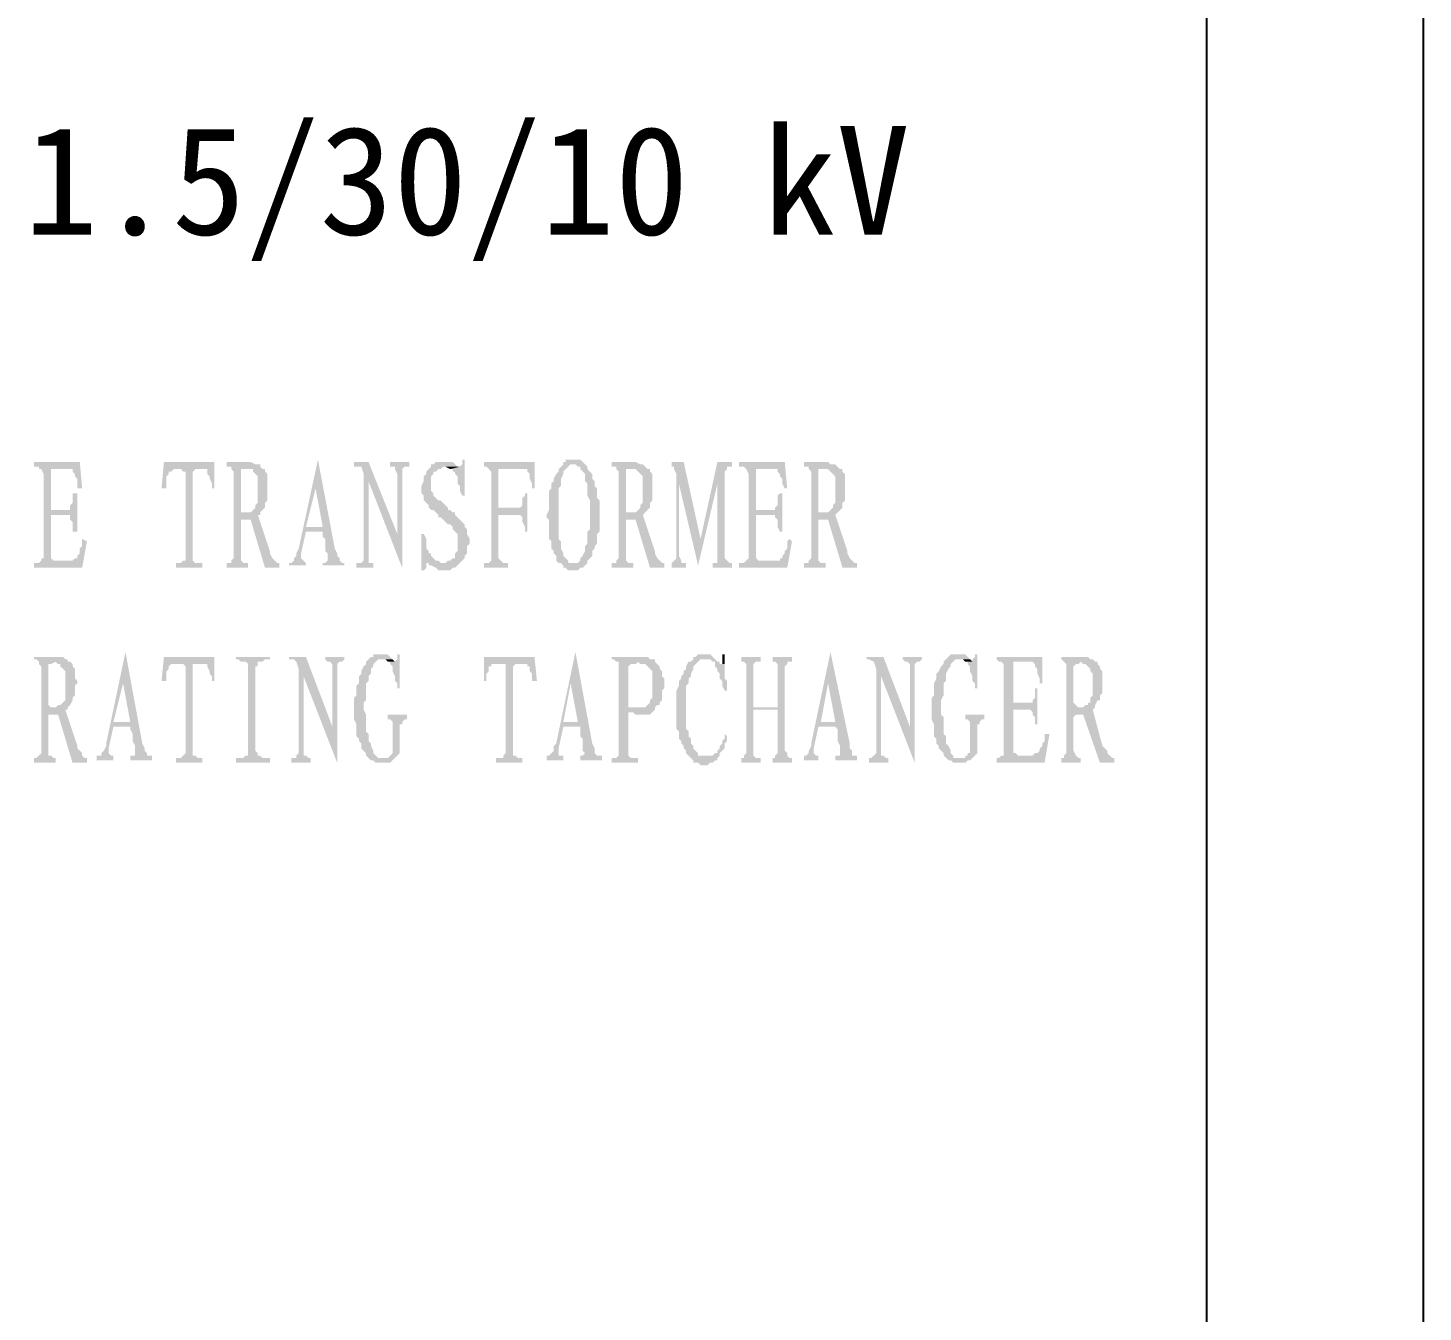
# Model space of a CAD drawing. Header units: millimetres. Extents: x 183355 to 194386, y -190559 to -183233.
# Drawn here: x 185868.95 to 185901.51, y -184453.87 to -184423.9 of the extents above; entities that cross this region are included whole.
import ezdxf

# ---------------------------------------------------------------- set-up
doc = ezdxf.new("R2010")
doc.units = ezdxf.units.MM
doc.header["$LTSCALE"] = 13
doc.layers.add('2', color=3, linetype='Continuous')
doc.layers.add('PDF_Geometry', color=7, linetype='Continuous')
doc.styles.add('PDF FangSong', font='simfang.ttf')

msp = doc.modelspace()

# ---------------------------------------------------------------- hatches: boundary and pattern name
at = {"layer": '2', "linetype": 'Continuous', "transparency": 33554559}
for points in [[(185870.157, -184434.032), (185869.089, -184434.032), (185869.089, -184434.144), (185869.146, -184434.144), (185869.202, -184434.144), (185869.202, -184434.2), (185869.932, -184434.2), (185869.988, -184434.2), (185869.988, -184434.257), (185870.044, -184434.313), (185870.044, -184434.369), (185870.1, -184434.425), (185870.1, -184434.537), (185870.1, -184434.65), (185870.213, -184434.65)], [(185873.302, -184434.032), (185872.122, -184434.032), (185872.066, -184434.65), (185872.179, -184434.65), (185872.179, -184434.537), (185872.179, -184434.425), (185872.179, -184434.369), (185872.235, -184434.313), (185872.235, -184434.257), (185872.291, -184434.257), (185872.347, -184434.2), (185872.403, -184434.2)], [(185873.302, -184434.032), (185872.403, -184434.2), (185873.077, -184434.2), (185873.133, -184434.2), (185873.133, -184434.257), (185873.133, -184434.313), (185873.19, -184434.369), (185873.19, -184434.425), (185873.246, -184434.537), (185873.246, -184434.65), (185873.302, -184434.65)], [(185874.088, -184434.032), (185873.583, -184434.032), (185873.583, -184434.144), (185873.639, -184434.144), (185873.695, -184434.144), (185873.695, -184434.2), (185873.751, -184434.257), (185873.751, -184436.279), (185873.695, -184436.335), (185873.695, -184436.391), (185873.639, -184436.391), (185873.583, -184436.391), (185873.583, -184436.503), (185874.088, -184436.503), (185874.088, -184436.391), (185874.032, -184436.391), (185873.976, -184436.391), (185873.92, -184436.335), (185873.92, -184436.279), (185873.92, -184435.436), (185873.92, -184435.38), (185873.976, -184435.38), (185874.032, -184435.38), (185874.145, -184435.38), (185874.313, -184435.268), (185874.369, -184435.268), (185874.032, -184435.211), (185873.976, -184435.211), (185873.92, -184435.211), (185873.92, -184435.155), (185873.92, -184434.257), (185873.92, -184434.2), (185873.976, -184434.2), (185874.088, -184434.2), (185874.425, -184434.2), (185874.369, -184434.144), (185874.369, -184434.088), (185874.313, -184434.088), (185874.257, -184434.088), (185874.145, -184434.032)], [(185875.717, -184433.976), (185875.268, -184436.054), (185875.212, -184436.166), (185875.212, -184436.222), (185875.155, -184436.279), (185875.155, -184436.335), (185875.099, -184436.391), (185875.043, -184436.391), (185875.043, -184436.447), (185875.436, -184436.447), (185875.436, -184436.391), (185875.38, -184436.335), (185875.324, -184436.279), (185875.324, -184436.166), (185875.436, -184435.661), (185875.829, -184435.661), (185875.436, -184435.548), (185875.661, -184434.65)], [(185875.717, -184433.976), (185875.661, -184434.65), (185875.829, -184435.548), (185875.436, -184435.548), (185875.829, -184435.661), (185875.829, -184435.773), (185875.886, -184435.829), (185875.886, -184435.885), (185875.886, -184435.998), (185875.886, -184436.054), (185875.886, -184436.11), (185875.942, -184436.166), (185875.942, -184436.222), (185875.942, -184436.279), (185875.942, -184436.335), (185875.886, -184436.391), (185875.829, -184436.391), (185875.829, -184436.447), (185876.335, -184436.447), (185876.335, -184436.391), (185876.279, -184436.391), (185876.223, -184436.335), (185876.223, -184436.279), (185876.166, -184436.222), (185876.166, -184436.166), (185876.11, -184436.054)], [(185876.897, -184434.032), (185876.56, -184434.032), (185876.56, -184434.144), (185876.616, -184434.144), (185876.672, -184434.144), (185876.728, -184434.144), (185876.784, -184434.313), (185876.897, -184434.481), (185877.683, -184436.503), (185877.571, -184435.717)], [(185877.852, -184434.032), (185877.402, -184434.032), (185877.402, -184434.144), (185877.458, -184434.144), (185877.515, -184434.144), (185877.515, -184434.2), (185877.571, -184434.313), (185877.571, -184435.717), (185877.683, -184436.503), (185877.683, -184434.257), (185877.683, -184434.2), (185877.739, -184434.144), (185877.852, -184434.144)], [(185878.582, -184434.032), (185878.525, -184434.032), (185878.469, -184434.032), (185878.413, -184434.088), (185878.357, -184434.088), (185878.357, -184434.144), (185878.301, -184434.2), (185878.245, -184434.257), (185878.245, -184434.313), (185878.188, -184434.369), (185878.188, -184434.425), (185878.188, -184434.481), (185878.132, -184434.594), (185878.132, -184434.65), (185878.132, -184434.762), (185878.188, -184434.818), (185878.188, -184434.874), (185878.188, -184434.931), (185878.245, -184434.987), (185878.301, -184435.043), (185878.301, -184435.099), (185878.357, -184435.155), (185878.413, -184435.155), (185878.469, -184435.211), (185878.525, -184435.268), (185878.525, -184435.324), (185878.582, -184435.324), (185878.638, -184435.38), (185878.694, -184435.436), (185878.75, -184435.492), (185878.806, -184435.492), (185878.862, -184435.548), (185878.862, -184435.605), (185878.919, -184435.661), (185878.975, -184435.717), (185878.975, -184435.773), (185878.975, -184435.829), (185878.975, -184435.885), (185878.975, -184435.998), (185878.975, -184436.054), (185878.975, -184436.11), (185878.919, -184436.166), (185878.919, -184436.222), (185878.919, -184436.279), (185878.862, -184436.279), (185878.806, -184436.335), (185878.75, -184436.335), (185878.694, -184436.391), (185878.638, -184436.391), (185878.245, -184436.391), (185878.301, -184436.391), (185878.301, -184436.447), (185878.357, -184436.447), (185878.469, -184436.503), (185878.525, -184436.559), (185878.582, -184436.559), (185878.694, -184436.559), (185878.75, -184436.559), (185878.806, -184436.559), (185878.862, -184436.503), (185878.919, -184436.503), (185878.975, -184436.447), (185879.031, -184436.391), (185879.087, -184436.335), (185879.143, -184436.279), (185879.143, -184436.222), (185879.199, -184436.166), (185879.199, -184436.11), (185879.199, -184435.998), (185879.256, -184435.942), (185879.256, -184435.885), (185879.256, -184435.829), (185879.199, -184435.717), (185879.199, -184435.661), (185879.199, -184435.605), (185879.143, -184435.548), (185879.143, -184435.492), (185879.087, -184435.436), (185879.031, -184435.38), (185878.975, -184435.324), (185878.919, -184435.268), (185878.919, -184435.211), (185878.862, -184435.211), (185878.806, -184435.155), (185878.75, -184435.155), (185878.75, -184435.099), (185878.694, -184435.043), (185878.638, -184434.987), (185878.582, -184434.931), (185878.525, -184434.931), (185878.469, -184434.874), (185878.413, -184434.818), (185878.413, -184434.762), (185878.357, -184434.706), (185878.357, -184434.65), (185878.357, -184434.594), (185878.357, -184434.537), (185878.357, -184434.481), (185878.357, -184434.369), (185878.413, -184434.313), (185878.413, -184434.257), (185878.469, -184434.257), (185878.525, -184434.2), (185878.582, -184434.2), (185878.638, -184434.144), (185878.694, -184434.144), (185878.975, -184434.144), (185878.919, -184434.088), (185878.862, -184434.032), (185878.806, -184434.032), (185878.75, -184434.032), (185878.694, -184434.032)], [(185879.143, -184433.976), (185879.087, -184433.976), (185879.087, -184434.088), (185879.031, -184434.144), (185878.806, -184434.2), (185878.862, -184434.2), (185878.862, -184434.257), (185878.919, -184434.257), (185878.919, -184434.313), (185878.975, -184434.369), (185878.975, -184434.425), (185878.975, -184434.537), (185879.031, -184434.594), (185879.031, -184434.706), (185879.087, -184434.818), (185879.143, -184434.818)], [(185880.772, -184434.032), (185879.593, -184434.032), (185879.593, -184434.144), (185879.649, -184434.144), (185880.604, -184434.2), (185880.604, -184434.257), (185880.66, -184434.313), (185880.66, -184434.369), (185880.66, -184434.425), (185880.716, -184434.537), (185880.716, -184434.65), (185880.772, -184434.65)], [(185881.727, -184433.976), (185881.671, -184433.976), (185881.558, -184433.976), (185881.502, -184433.976), (185881.502, -184434.032), (185881.446, -184434.032), (185881.446, -184434.088), (185881.39, -184434.144), (185881.334, -184434.2), (185881.334, -184434.257), (185881.278, -184434.313), (185881.221, -184434.425), (185881.221, -184434.481), (185881.165, -184434.537), (185881.165, -184434.594), (185881.165, -184434.65), (185881.109, -184434.706), (185881.109, -184434.762), (185881.109, -184434.874), (185881.109, -184434.931), (185881.109, -184434.987), (185881.109, -184435.099), (185881.109, -184435.155), (185881.053, -184435.268), (185881.053, -184435.324), (185881.109, -184435.38), (185881.109, -184435.436), (185881.109, -184435.548), (185881.109, -184435.605), (185881.109, -184435.661), (185881.109, -184435.773), (185881.109, -184435.829), (185881.165, -184435.885), (185881.165, -184435.942), (185881.165, -184436.054), (185881.221, -184436.11), (185881.221, -184436.166), (185881.278, -184436.222), (185881.278, -184436.335), (185881.334, -184436.391), (185881.39, -184436.391), (185881.727, -184436.391), (185881.671, -184436.391), (185881.615, -184436.391), (185881.558, -184436.391), (185881.558, -184436.335), (185881.502, -184436.279), (185881.446, -184436.222), (185881.446, -184436.166), (185881.39, -184436.054), (185881.39, -184435.998), (185881.39, -184435.942), (185881.39, -184435.885), (185881.334, -184435.829), (185881.334, -184435.773), (185881.334, -184435.661), (185881.334, -184435.605), (185881.334, -184435.492), (185881.334, -184435.436), (185881.334, -184435.324), (185881.334, -184435.268), (185881.334, -184435.211), (185881.334, -184435.155), (185881.334, -184435.043), (185881.334, -184434.987), (185881.334, -184434.874), (185881.334, -184434.818), (185881.334, -184434.762), (185881.334, -184434.65), (185881.39, -184434.594), (185881.39, -184434.537), (185881.39, -184434.481), (185881.39, -184434.425), (185881.446, -184434.313), (185881.446, -184434.257), (185881.502, -184434.2), (185881.558, -184434.144), (185881.615, -184434.088), (185881.671, -184434.088), (185881.952, -184434.088), (185881.895, -184434.032), (185881.839, -184433.976), (185881.783, -184433.976)], [(185881.952, -184434.088), (185881.671, -184434.088), (185881.727, -184434.088), (185881.783, -184434.144), (185881.839, -184434.144), (185881.839, -184434.2), (185881.895, -184434.257), (185881.952, -184434.313), (185881.952, -184434.425), (185881.952, -184434.481), (185882.008, -184434.537), (185882.008, -184434.65), (185882.008, -184434.706), (185882.008, -184434.762), (185882.008, -184434.818), (185882.064, -184434.931), (185882.064, -184434.987), (185882.064, -184435.099), (185882.064, -184435.155), (185882.064, -184435.268), (185882.064, -184435.324), (185882.064, -184435.436), (185882.064, -184435.492), (185882.064, -184435.605), (185882.008, -184435.661), (185882.008, -184435.717), (185882.008, -184435.829), (185882.008, -184435.885), (185882.008, -184435.942), (185881.952, -184435.998), (185881.952, -184436.054), (185881.952, -184436.11), (185881.895, -184436.222), (185881.839, -184436.279), (185881.839, -184436.335), (185881.783, -184436.391), (185881.727, -184436.391), (185881.39, -184436.391), (185881.446, -184436.447), (185881.446, -184436.503), (185881.502, -184436.503), (185881.558, -184436.559), (185881.615, -184436.559), (185881.671, -184436.559), (185881.727, -184436.559), (185881.783, -184436.559), (185881.839, -184436.503), (185881.895, -184436.503), (185881.952, -184436.447), (185882.008, -184436.391), (185882.008, -184436.335), (185882.064, -184436.279), (185882.12, -184436.222), (185882.12, -184436.166), (185882.12, -184436.11), (185882.176, -184436.054), (185882.176, -184435.998), (185882.232, -184435.942), (185882.232, -184435.885), (185882.232, -184435.773), (185882.232, -184435.717), (185882.289, -184435.661), (185882.289, -184435.548), (185882.289, -184435.492), (185882.289, -184435.436), (185882.289, -184435.324), (185882.289, -184435.268), (185882.289, -184435.211), (185882.289, -184435.099), (185882.289, -184435.043), (185882.289, -184434.931), (185882.232, -184434.874), (185882.232, -184434.818), (185882.232, -184434.706), (185882.232, -184434.65), (185882.176, -184434.594), (185882.176, -184434.537), (185882.176, -184434.481), (185882.12, -184434.425), (185882.12, -184434.313), (185882.064, -184434.257), (185882.008, -184434.2), (185882.008, -184434.144)], [(185883.075, -184434.032), (185882.57, -184434.032), (185882.57, -184434.144), (185882.626, -184434.144), (185882.682, -184434.144), (185882.682, -184434.2), (185882.738, -184434.257), (185882.738, -184436.279), (185882.682, -184436.335), (185882.682, -184436.391), (185882.626, -184436.391), (185882.57, -184436.391), (185882.57, -184436.503), (185883.075, -184436.503), (185883.075, -184436.391), (185883.019, -184436.391), (185882.963, -184436.391), (185882.907, -184436.335), (185882.907, -184436.279), (185882.907, -184435.436), (185882.907, -184435.38), (185882.963, -184435.38), (185883.019, -184435.38), (185883.131, -184435.38), (185883.3, -184435.268), (185883.019, -184435.211), (185882.963, -184435.211), (185882.907, -184435.211), (185882.907, -184435.155), (185882.907, -184434.257), (185882.907, -184434.2), (185882.963, -184434.2), (185883.019, -184434.2), (185883.412, -184434.2), (185883.356, -184434.144), (185883.3, -184434.088), (185883.243, -184434.088), (185883.131, -184434.032)], [(185884.254, -184434.032), (185883.974, -184434.032), (185883.974, -184434.144), (185884.03, -184434.144), (185884.03, -184434.2), (185884.086, -184434.313), (185884.142, -184434.537), (185884.591, -184436.447), (185884.648, -184435.829)], [(185885.378, -184434.032), (185885.041, -184434.032), (185884.648, -184435.829), (185884.591, -184436.447), (185885.041, -184434.537), (185885.209, -184434.313), (185885.209, -184434.257), (185885.266, -184434.2), (185885.266, -184434.144), (185885.322, -184434.144), (185885.378, -184434.144)], [(185886.614, -184434.032), (185885.546, -184434.032), (185885.546, -184434.144), (185885.603, -184434.144), (185885.659, -184434.144), (185885.715, -184434.2), (185886.389, -184434.2), (185886.445, -184434.2), (185886.445, -184434.257), (185886.501, -184434.313), (185886.501, -184434.369), (185886.557, -184434.425), (185886.557, -184434.537), (185886.614, -184434.65), (185886.67, -184434.65)], [(185887.568, -184434.032), (185887.063, -184434.032), (185887.063, -184434.144), (185887.119, -184434.144), (185887.175, -184434.144), (185887.175, -184434.2), (185887.231, -184434.257), (185887.231, -184436.279), (185887.175, -184436.335), (185887.175, -184436.391), (185887.119, -184436.391), (185887.063, -184436.391), (185887.063, -184436.503), (185887.568, -184436.503), (185887.568, -184436.391), (185887.512, -184436.391), (185887.456, -184436.391), (185887.4, -184436.335), (185887.4, -184436.279), (185887.4, -184435.436), (185887.4, -184435.38), (185887.456, -184435.38), (185887.512, -184435.38), (185887.624, -184435.38), (185887.793, -184435.268), (185887.512, -184435.211), (185887.456, -184435.211), (185887.4, -184435.211), (185887.4, -184435.155), (185887.4, -184434.257), (185887.4, -184434.2), (185887.456, -184434.2), (185887.512, -184434.2), (185887.905, -184434.2), (185887.849, -184434.144), (185887.793, -184434.088), (185887.681, -184434.088), (185887.624, -184434.032)], [(185869.202, -184434.2), (185869.258, -184434.2), (185869.314, -184434.313), (185869.314, -184436.279), (185869.258, -184436.279), (185869.258, -184436.335), (185869.202, -184436.391), (185869.651, -184436.335), (185869.595, -184436.335), (185869.539, -184436.335), (185869.483, -184436.279), (185869.483, -184436.222), (185869.483, -184435.268), (185869.876, -184435.268), (185869.483, -184435.155), (185869.483, -184434.2), (185869.932, -184434.2)], [(185872.403, -184434.2), (185872.459, -184434.2), (185872.516, -184434.2), (185872.572, -184434.257), (185872.628, -184434.257), (185872.628, -184436.279), (185872.628, -184436.335), (185872.572, -184436.335), (185872.516, -184436.391), (185872.459, -184436.391), (185872.403, -184436.391), (185872.403, -184436.503), (185873.021, -184436.503), (185873.021, -184436.391), (185872.965, -184436.391), (185872.909, -184436.391), (185872.853, -184436.391), (185872.796, -184436.335), (185872.796, -184436.279), (185872.796, -184434.257), (185872.853, -184434.2), (185872.909, -184434.2), (185873.021, -184434.2), (185873.077, -184434.2)], [(185874.425, -184434.2), (185874.088, -184434.2), (185874.144, -184434.2), (185874.201, -184434.2), (185874.201, -184434.257), (185874.257, -184434.313), (185874.313, -184434.369), (185874.313, -184434.425), (185874.313, -184434.537), (185874.313, -184434.594), (185874.313, -184434.706), (185874.313, -184434.762), (185874.313, -184434.818), (185874.313, -184434.931), (185874.313, -184434.987), (185874.257, -184435.043), (185874.257, -184435.099), (185874.201, -184435.155), (185874.144, -184435.211), (185874.088, -184435.211), (185874.032, -184435.211), (185874.369, -184435.268), (185874.369, -184435.211), (185874.425, -184435.155), (185874.481, -184435.099), (185874.481, -184435.043), (185874.481, -184434.987), (185874.538, -184434.931), (185874.538, -184434.874), (185874.538, -184434.818), (185874.538, -184434.706), (185874.538, -184434.65), (185874.538, -184434.537), (185874.538, -184434.481), (185874.538, -184434.369), (185874.538, -184434.313), (185874.481, -184434.257), (185874.481, -184434.2)], [(185876.784, -184434.313), (185876.784, -184436.279), (185876.784, -184436.335), (185876.728, -184436.391), (185876.672, -184436.391), (185876.616, -184436.391), (185876.616, -184436.503), (185877.009, -184436.503), (185877.009, -184436.391), (185876.953, -184436.391), (185876.897, -184436.391), (185876.897, -184436.335), (185876.897, -184436.279), (185876.897, -184434.481)], [(185878.975, -184434.144), (185878.694, -184434.144), (185878.806, -184434.2), (185879.031, -184434.144)], [(185879.649, -184434.144), (185879.705, -184434.2), (185879.761, -184434.257), (185879.761, -184434.313), (185879.761, -184436.335), (185879.705, -184436.391), (185879.649, -184436.391), (185879.593, -184436.391), (185879.593, -184436.503), (185880.154, -184436.503), (185880.154, -184436.391), (185880.098, -184436.391), (185880.042, -184436.391), (185879.986, -184436.335), (185879.93, -184436.279), (185879.93, -184435.268), (185880.435, -184435.268), (185879.93, -184435.099), (185879.93, -184434.2), (185880.604, -184434.2)], [(185883.412, -184434.2), (185883.019, -184434.2), (185883.131, -184434.2), (185883.187, -184434.257), (185883.243, -184434.313), (185883.3, -184434.369), (185883.3, -184434.425), (185883.3, -184434.537), (185883.3, -184434.594), (185883.3, -184434.706), (185883.3, -184434.762), (185883.3, -184434.818), (185883.3, -184434.931), (185883.3, -184434.987), (185883.243, -184435.043), (185883.243, -184435.099), (185883.187, -184435.155), (185883.131, -184435.211), (185883.075, -184435.211), (185883.019, -184435.211), (185883.3, -184435.268), (185883.356, -184435.211), (185883.412, -184435.155), (185883.468, -184435.099), (185883.468, -184435.043), (185883.468, -184434.987), (185883.524, -184434.931), (185883.524, -184434.874), (185883.524, -184434.818), (185883.524, -184434.706), (185883.524, -184434.65), (185883.524, -184434.537), (185883.524, -184434.481), (185883.524, -184434.369), (185883.524, -184434.313), (185883.468, -184434.257), (185883.468, -184434.2)], [(185884.086, -184434.313), (185884.086, -184436.279), (185884.03, -184436.335), (185883.974, -184436.391), (185883.974, -184436.503), (185884.311, -184436.503), (185884.311, -184436.391), (185884.254, -184436.391), (185884.198, -184436.391), (185884.198, -184436.335), (185884.142, -184436.222), (185884.142, -184434.537)], [(185885.209, -184434.313), (185885.041, -184434.537), (185885.041, -184436.279), (185885.041, -184436.335), (185885.041, -184436.391), (185884.985, -184436.391), (185884.929, -184436.391), (185884.929, -184436.503), (185885.378, -184436.503), (185885.378, -184436.391), (185885.322, -184436.391), (185885.266, -184436.335), (185885.209, -184436.279)], [(185885.715, -184434.2), (185885.771, -184434.313), (185885.771, -184436.279), (185885.715, -184436.335), (185885.659, -184436.391), (185886.108, -184436.335), (185886.052, -184436.335), (185885.996, -184436.335), (185885.94, -184436.279), (185885.94, -184436.222), (185885.94, -184435.268), (185886.389, -184435.268), (185885.94, -184435.155), (185885.94, -184434.2), (185886.389, -184434.2)], [(185887.905, -184434.2), (185887.512, -184434.2), (185887.568, -184434.2), (185887.624, -184434.2), (185887.681, -184434.257), (185887.737, -184434.313), (185887.793, -184434.369), (185887.793, -184434.425), (185887.793, -184434.537), (185887.793, -184434.594), (185887.793, -184434.706), (185887.793, -184434.762), (185887.793, -184434.818), (185887.793, -184434.931), (185887.793, -184434.987), (185887.737, -184435.043), (185887.737, -184435.099), (185887.681, -184435.155), (185887.624, -184435.211), (185887.568, -184435.211), (185887.512, -184435.211), (185887.793, -184435.268), (185887.849, -184435.211), (185887.905, -184435.155), (185887.961, -184435.099), (185887.961, -184435.043), (185887.961, -184434.987), (185888.018, -184434.931), (185888.018, -184434.874), (185888.018, -184434.818), (185888.018, -184434.706), (185888.018, -184434.65), (185888.018, -184434.537), (185888.018, -184434.481), (185888.018, -184434.369), (185888.018, -184434.313), (185887.961, -184434.257), (185887.961, -184434.2)], [(185870.101, -184434.762), (185869.988, -184434.762), (185869.988, -184434.818), (185869.988, -184434.874), (185869.988, -184434.987), (185869.932, -184435.043), (185869.932, -184435.099), (185869.932, -184435.155), (185869.483, -184435.155), (185869.876, -184435.268), (185869.932, -184435.268), (185869.932, -184435.324), (185869.932, -184435.38), (185869.988, -184435.436), (185869.988, -184435.548), (185869.988, -184435.661), (185870.101, -184435.661)], [(185880.604, -184434.762), (185880.547, -184434.762), (185880.547, -184434.818), (185880.491, -184434.874), (185880.491, -184434.987), (185880.491, -184435.043), (185880.435, -184435.099), (185879.93, -184435.099), (185880.435, -184435.268), (185880.491, -184435.324), (185880.491, -184435.38), (185880.491, -184435.436), (185880.547, -184435.548), (185880.547, -184435.661), (185880.604, -184435.661)], [(185886.557, -184434.762), (185886.501, -184434.762), (185886.445, -184434.818), (185886.445, -184434.874), (185886.445, -184434.987), (185886.445, -184435.043), (185886.389, -184435.099), (185886.389, -184435.155), (185885.939, -184435.155), (185886.389, -184435.268), (185886.389, -184435.324), (185886.445, -184435.38), (185886.445, -184435.436), (185886.445, -184435.548), (185886.501, -184435.661), (185886.557, -184435.661)], [(185874.313, -184435.268), (185874.145, -184435.38), (185874.481, -184436.503), (185874.818, -184436.503), (185874.818, -184436.391), (185874.762, -184436.391), (185874.706, -184436.335), (185874.65, -184436.279), (185874.594, -184436.166), (185874.594, -184436.11)], [(185883.3, -184435.268), (185883.131, -184435.38), (185883.468, -184436.503), (185883.805, -184436.503), (185883.805, -184436.391), (185883.749, -184436.391), (185883.693, -184436.335), (185883.637, -184436.279), (185883.581, -184436.166), (185883.581, -184436.11)], [(185887.793, -184435.268), (185887.625, -184435.38), (185887.961, -184436.503), (185888.298, -184436.503), (185888.298, -184436.391), (185888.242, -184436.391), (185888.186, -184436.335), (185888.13, -184436.279), (185888.074, -184436.166), (185888.074, -184436.11)], [(185878.189, -184435.717), (185878.132, -184435.717), (185878.132, -184436.559), (185878.189, -184436.559), (185878.245, -184436.503), (185878.245, -184436.447), (185878.245, -184436.391), (185878.638, -184436.391), (185878.582, -184436.391), (185878.526, -184436.335), (185878.469, -184436.335), (185878.413, -184436.279), (185878.357, -184436.222), (185878.357, -184436.166), (185878.301, -184436.166), (185878.301, -184436.11), (185878.245, -184436.054), (185878.245, -184435.942), (185878.245, -184435.885), (185878.245, -184435.829)], [(185870.213, -184435.829), (185870.213, -184435.885), (185870.213, -184435.998), (185870.157, -184436.054), (185870.157, -184436.11), (185870.157, -184436.166), (185870.101, -184436.222), (185870.101, -184436.279), (185870.044, -184436.279), (185869.988, -184436.335), (185869.932, -184436.335), (185869.876, -184436.335), (185869.82, -184436.335), (185869.707, -184436.335), (185869.651, -184436.335), (185869.202, -184436.391), (185869.146, -184436.391), (185869.09, -184436.391), (185869.09, -184436.503), (185870.213, -184436.503), (185870.325, -184435.885)], [(185886.726, -184435.829), (185886.67, -184435.885), (185886.67, -184435.998), (185886.67, -184436.054), (185886.614, -184436.11), (185886.614, -184436.166), (185886.557, -184436.222), (185886.557, -184436.279), (185886.501, -184436.279), (185886.501, -184436.335), (185886.445, -184436.335), (185886.333, -184436.335), (185886.277, -184436.335), (185886.22, -184436.335), (185886.108, -184436.335), (185885.659, -184436.391), (185885.603, -184436.391), (185885.546, -184436.391), (185885.546, -184436.503), (185886.67, -184436.503), (185886.782, -184435.885)], [(185869.595, -184438.581), (185869.089, -184438.581), (185869.089, -184438.638), (185869.146, -184438.638), (185869.202, -184438.694), (185869.202, -184438.75), (185869.258, -184438.806), (185869.258, -184440.828), (185869.202, -184440.884), (185869.146, -184440.94), (185869.089, -184440.94), (185869.089, -184441.053), (185869.595, -184441.053), (185869.595, -184440.94), (185869.539, -184440.94), (185869.483, -184440.884), (185869.426, -184440.884), (185869.426, -184440.772), (185869.426, -184439.986), (185869.426, -184439.929), (185869.483, -184439.929), (185869.539, -184439.929), (185869.651, -184439.929), (185869.82, -184439.817), (185869.876, -184439.817), (185869.539, -184439.761), (185869.483, -184439.761), (185869.426, -184439.705), (185869.426, -184439.649), (185869.426, -184438.806), (185869.426, -184438.75), (185869.483, -184438.75), (185869.595, -184438.694), (185869.932, -184438.694), (185869.876, -184438.694), (185869.876, -184438.638), (185869.82, -184438.638), (185869.763, -184438.581), (185869.651, -184438.581)], [(185871.224, -184438.469), (185870.774, -184440.603), (185870.774, -184440.66), (185870.718, -184440.772), (185870.662, -184440.828), (185870.662, -184440.884), (185870.606, -184440.884), (185870.55, -184440.884), (185870.55, -184440.997), (185870.943, -184440.997), (185870.943, -184440.884), (185870.887, -184440.884), (185870.831, -184440.828), (185870.831, -184440.772), (185870.831, -184440.716), (185870.943, -184440.21), (185871.336, -184440.21), (185870.943, -184440.098), (185871.168, -184439.199)], [(185871.224, -184438.469), (185871.168, -184439.199), (185871.336, -184440.098), (185870.943, -184440.098), (185871.336, -184440.21), (185871.336, -184440.266), (185871.392, -184440.379), (185871.392, -184440.435), (185871.392, -184440.491), (185871.392, -184440.547), (185871.448, -184440.66), (185871.448, -184440.716), (185871.448, -184440.772), (185871.448, -184440.828), (185871.448, -184440.884), (185871.392, -184440.884), (185871.336, -184440.884), (185871.336, -184440.997), (185871.842, -184440.997), (185871.842, -184440.884), (185871.785, -184440.884), (185871.729, -184440.884), (185871.729, -184440.828), (185871.673, -184440.772), (185871.673, -184440.716), (185871.617, -184440.603)], [(185873.302, -184438.581), (185872.122, -184438.581), (185872.066, -184439.143), (185872.179, -184439.143), (185872.179, -184439.031), (185872.179, -184438.975), (185872.179, -184438.918), (185872.235, -184438.862), (185872.235, -184438.806), (185872.291, -184438.75), (185872.347, -184438.75), (185872.403, -184438.75)], [(185873.302, -184438.581), (185872.403, -184438.75), (185873.077, -184438.75), (185873.133, -184438.75), (185873.133, -184438.806), (185873.19, -184438.918), (185873.19, -184438.975), (185873.246, -184439.031), (185873.246, -184439.143), (185873.302, -184439.143)], [(185874.594, -184438.581), (185873.807, -184438.581), (185873.807, -184438.638), (185873.864, -184438.638), (185873.92, -184438.694), (185873.976, -184438.694), (185874.032, -184438.694), (185874.088, -184438.75), (185874.088, -184438.806), (185874.088, -184440.828), (185874.088, -184440.884), (185874.032, -184440.884), (185873.976, -184440.94), (185873.92, -184440.94), (185873.807, -184440.94), (185873.807, -184441.053), (185874.594, -184441.053), (185874.594, -184440.94), (185874.481, -184440.94), (185874.425, -184440.94), (185874.369, -184440.884), (185874.313, -184440.884), (185874.313, -184440.828), (185874.257, -184440.772), (185874.257, -184438.806), (185874.313, -184438.806), (185874.313, -184438.75), (185874.313, -184438.694), (185874.369, -184438.694), (185874.425, -184438.694), (185874.481, -184438.638), (185874.594, -184438.638)], [(185875.436, -184438.581), (185875.043, -184438.581), (185875.043, -184438.638), (185875.155, -184438.638), (185875.212, -184438.694), (185875.268, -184438.862), (185875.38, -184439.031), (185876.166, -184441.053), (185876.054, -184440.21)], [(185876.335, -184438.581), (185875.886, -184438.581), (185875.886, -184438.638), (185875.942, -184438.694), (185875.998, -184438.694), (185876.054, -184438.75), (185876.054, -184438.806), (185876.054, -184440.21), (185876.166, -184441.053), (185876.166, -184438.806), (185876.166, -184438.75), (185876.223, -184438.694), (185876.279, -184438.694), (185876.335, -184438.638)], [(185877.177, -184438.525), (185877.121, -184438.525), (185877.065, -184438.525), (185877.009, -184438.525), (185877.009, -184438.581), (185876.953, -184438.581), (185876.897, -184438.638), (185876.84, -184438.694), (185876.84, -184438.75), (185876.784, -184438.806), (185876.728, -184438.918), (185876.728, -184438.975), (185876.672, -184439.031), (185876.672, -184439.087), (185876.672, -184439.199), (185876.616, -184439.255), (185876.616, -184439.312), (185876.616, -184439.368), (185876.616, -184439.48), (185876.56, -184439.536), (185876.56, -184439.649), (185876.56, -184439.705), (185876.56, -184439.817), (185876.56, -184439.873), (185876.56, -184439.986), (185876.56, -184440.042), (185876.616, -184440.154), (185876.616, -184440.21), (185876.616, -184440.266), (185876.616, -184440.323), (185876.616, -184440.435), (185876.672, -184440.491), (185876.672, -184440.547), (185876.728, -184440.603), (185876.728, -184440.66), (185876.728, -184440.716), (185876.784, -184440.772), (185876.84, -184440.828), (185876.84, -184440.884), (185876.897, -184440.94), (185876.953, -184440.997), (185877.009, -184440.997), (185877.065, -184441.053), (185877.121, -184441.053), (185877.177, -184441.053), (185877.234, -184441.053), (185877.346, -184441.053), (185877.402, -184441.053), (185877.458, -184440.997), (185877.177, -184440.94), (185877.121, -184440.94), (185877.065, -184440.884), (185877.009, -184440.828), (185877.009, -184440.772), (185876.953, -184440.66), (185876.953, -184440.603), (185876.897, -184440.547), (185876.897, -184440.491), (185876.897, -184440.435), (185876.897, -184440.379), (185876.84, -184440.323), (185876.84, -184440.21), (185876.84, -184440.154), (185876.84, -184440.098), (185876.84, -184439.986), (185876.84, -184439.929), (185876.784, -184439.817), (185876.784, -184439.761), (185876.784, -184439.649), (185876.84, -184439.592), (185876.84, -184439.48), (185876.84, -184439.424), (185876.84, -184439.368), (185876.84, -184439.255), (185876.84, -184439.199), (185876.897, -184439.143), (185876.897, -184439.087), (185876.897, -184439.031), (185876.953, -184438.975), (185876.953, -184438.862), (185877.009, -184438.806), (185877.009, -184438.75), (185877.065, -184438.694), (185877.121, -184438.638), (185877.177, -184438.638), (185877.458, -184438.638), (185877.402, -184438.581), (185877.346, -184438.525), (185877.29, -184438.525), (185877.234, -184438.525)], [(185877.458, -184438.638), (185877.178, -184438.638), (185877.234, -184438.638), (185877.29, -184438.638), (185877.346, -184438.694), (185877.402, -184438.694), (185877.515, -184438.694)], [(185877.627, -184438.525), (185877.571, -184438.525), (185877.571, -184438.581), (185877.571, -184438.638), (185877.514, -184438.694), (185877.402, -184438.694), (185877.402, -184438.75), (185877.458, -184438.806), (185877.458, -184438.862), (185877.458, -184438.918), (185877.514, -184439.031), (185877.514, -184439.143), (185877.571, -184439.199), (185877.571, -184439.312), (185877.627, -184439.312), (185877.627, -184439.199), (185877.627, -184439.143), (185877.627, -184439.031), (185877.627, -184438.975), (185877.627, -184438.918), (185877.627, -184438.862), (185877.627, -184438.806), (185877.627, -184438.75), (185877.627, -184438.638), (185877.627, -184438.581)], [(185880.772, -184438.581), (185879.593, -184438.581), (185879.593, -184439.143), (185879.649, -184439.143), (185879.649, -184439.031), (185879.649, -184438.975), (185879.705, -184438.918), (185879.705, -184438.862), (185879.705, -184438.806), (185879.761, -184438.806), (185879.761, -184438.75), (185879.817, -184438.75), (185879.93, -184438.75)], [(185880.772, -184438.581), (185879.93, -184438.75), (185880.604, -184438.75), (185880.604, -184438.806), (185880.66, -184438.806), (185880.66, -184438.918), (185880.716, -184438.975), (185880.716, -184439.031), (185880.716, -184439.143), (185880.828, -184439.143)], [(185881.727, -184438.469), (185881.278, -184440.603), (185881.221, -184440.66), (185881.221, -184440.772), (185881.165, -184440.828), (185881.109, -184440.884), (185881.053, -184440.884), (185881.053, -184440.997), (185881.446, -184440.997), (185881.446, -184440.884), (185881.334, -184440.884), (185881.334, -184440.828), (185881.334, -184440.772), (185881.334, -184440.716), (185881.446, -184440.21), (185881.839, -184440.21), (185881.446, -184440.098), (185881.615, -184439.199)], [(185881.727, -184438.469), (185881.615, -184439.199), (185881.783, -184440.098), (185881.446, -184440.098), (185881.839, -184440.21), (185881.839, -184440.266), (185881.839, -184440.379), (185881.839, -184440.435), (185881.895, -184440.491), (185881.895, -184440.547), (185881.895, -184440.66), (185881.895, -184440.716), (185881.895, -184440.772), (185881.952, -184440.828), (185881.895, -184440.884), (185881.839, -184440.884), (185881.839, -184440.997), (185882.345, -184440.997), (185882.345, -184440.884), (185882.289, -184440.884), (185882.232, -184440.884), (185882.176, -184440.828), (185882.176, -184440.772), (185882.176, -184440.716), (185882.12, -184440.603)], [(185883.187, -184438.581), (185882.57, -184438.581), (185882.57, -184438.638), (185882.626, -184438.638), (185882.682, -184438.694), (185882.738, -184438.694), (185883.187, -184438.694), (185883.244, -184438.75), (185883.3, -184438.75), (185883.356, -184438.75), (185883.412, -184438.806), (185883.468, -184438.862), (185883.524, -184438.918), (185883.524, -184438.975), (185883.524, -184439.031), (185883.524, -184439.143), (185883.524, -184439.199), (185883.524, -184439.312), (185883.524, -184439.368), (185883.524, -184439.424), (185883.524, -184439.536), (185883.468, -184439.592), (185883.468, -184439.649), (185883.412, -184439.705), (185883.356, -184439.761), (185883.3, -184439.761), (185883.244, -184439.761), (185883.187, -184439.761), (185883.581, -184439.817), (185883.581, -184439.761), (185883.637, -184439.705), (185883.693, -184439.705), (185883.693, -184439.649), (185883.749, -184439.592), (185883.749, -184439.536), (185883.749, -184439.48), (185883.749, -184439.368), (185883.805, -184439.312), (185883.805, -184439.199), (185883.805, -184439.087), (185883.749, -184439.031), (185883.749, -184438.975), (185883.749, -184438.918), (185883.693, -184438.862), (185883.693, -184438.806), (185883.637, -184438.75), (185883.581, -184438.694), (185883.581, -184438.638), (185883.524, -184438.638), (185883.468, -184438.638), (185883.412, -184438.581), (185883.356, -184438.581), (185883.244, -184438.581)], [(185884.479, -184438.581), (185884.479, -184438.638), (185884.423, -184438.694), (185884.367, -184438.694), (185884.311, -184438.806), (185884.311, -184438.862), (185884.254, -184438.918), (185884.254, -184438.975), (185884.198, -184439.031), (185884.198, -184439.087), (185884.142, -184439.143), (185884.142, -184439.199), (185884.142, -184439.255), (185884.086, -184439.368), (185884.086, -184439.424), (185884.086, -184439.48), (185884.086, -184439.592), (185884.086, -184439.649), (185884.086, -184439.705), (185884.086, -184439.817), (185884.086, -184439.929), (185884.086, -184439.986), (185884.086, -184440.042), (185884.086, -184440.154), (185884.086, -184440.21), (185884.086, -184440.266), (185884.142, -184440.323), (185884.142, -184440.435), (185884.142, -184440.491), (185884.198, -184440.547), (185884.198, -184440.603), (185884.254, -184440.66), (185884.254, -184440.716), (185884.311, -184440.772), (185884.311, -184440.828), (185884.367, -184440.884), (185884.423, -184440.94), (185884.479, -184440.997), (185884.479, -184441.053), (185884.535, -184441.053), (185884.591, -184441.053), (185884.648, -184441.109), (185884.704, -184441.109), (185884.76, -184441.109), (185884.816, -184441.109), (185884.872, -184441.053), (185884.928, -184441.053), (185884.985, -184440.997), (185885.041, -184440.997), (185885.041, -184440.94), (185884.816, -184440.884), (185884.76, -184440.884), (185884.704, -184440.884), (185884.648, -184440.884), (185884.591, -184440.884), (185884.591, -184440.828), (185884.535, -184440.772), (185884.479, -184440.716), (185884.479, -184440.66), (185884.423, -184440.603), (185884.423, -184440.547), (185884.423, -184440.491), (185884.367, -184440.435), (185884.367, -184440.379), (185884.367, -184440.323), (185884.311, -184440.266), (185884.311, -184440.154), (185884.311, -184440.098), (185884.311, -184440.042), (185884.311, -184439.929), (185884.311, -184439.873), (185884.311, -184439.761), (185884.311, -184439.649), (185884.311, -184439.592), (185884.311, -184439.48), (185884.311, -184439.424), (185884.311, -184439.368), (185884.311, -184439.255), (185884.367, -184439.199), (185884.367, -184439.143), (185884.367, -184439.087), (185884.423, -184439.031), (185884.423, -184438.975), (185884.479, -184438.862), (185884.479, -184438.806), (185884.535, -184438.75), (185884.591, -184438.694), (185884.648, -184438.638), (185884.704, -184438.638)], [(185884.76, -184438.525), (185884.704, -184438.525), (185884.648, -184438.525), (185884.591, -184438.525), (185884.535, -184438.581), (185884.479, -184438.581), (185884.704, -184438.638), (185884.76, -184438.638), (185884.816, -184438.638), (185884.872, -184438.638), (185884.928, -184438.694), (185884.985, -184438.694), (185884.985, -184438.75), (185884.985, -184438.806), (185885.041, -184438.862), (185885.041, -184438.918), (185885.097, -184438.975), (185885.097, -184439.087), (185885.153, -184439.143), (185885.153, -184439.255), (185885.209, -184439.368), (185885.265, -184439.368), (185885.265, -184439.312), (185885.265, -184439.199), (185885.265, -184439.143), (185885.209, -184439.087), (185885.209, -184438.975), (185885.209, -184438.918), (185885.209, -184438.862), (185885.209, -184438.806), (185885.209, -184438.75), (185885.153, -184438.75), (185885.097, -184438.75), (185885.097, -184438.694), (185885.041, -184438.694), (185884.985, -184438.638), (185884.928, -184438.581), (185884.872, -184438.525), (185884.816, -184438.525)], [(185885.209, -184438.525), (185885.153, -184438.525), (185885.153, -184438.638), (185885.153, -184438.694), (185885.153, -184438.75), (185885.209, -184438.75), (185885.209, -184438.694), (185885.209, -184438.581)], [(185886.052, -184438.581), (185885.602, -184438.581), (185885.602, -184438.694), (185885.659, -184438.694), (185885.715, -184438.75), (185885.715, -184438.806), (185885.715, -184440.828), (185885.659, -184440.884), (185885.659, -184440.94), (185885.602, -184440.94), (185885.602, -184441.053), (185886.052, -184441.053), (185886.052, -184440.94), (185885.996, -184440.94), (185885.939, -184440.94), (185885.883, -184440.884), (185885.883, -184440.828), (185885.883, -184439.817), (185886.445, -184439.817), (185885.883, -184439.761), (185885.883, -184438.806), (185885.883, -184438.75), (185885.939, -184438.694), (185885.996, -184438.694), (185886.052, -184438.694)], [(185886.782, -184438.581), (185886.333, -184438.581), (185886.333, -184438.694), (185886.389, -184438.694), (185886.445, -184438.75), (185886.445, -184438.806), (185886.445, -184439.761), (185885.883, -184439.761), (185886.445, -184439.817), (185886.445, -184440.772), (185886.445, -184440.828), (185886.389, -184440.884), (185886.389, -184440.94), (185886.333, -184440.94), (185886.333, -184441.053), (185886.782, -184441.053), (185886.782, -184440.94), (185886.726, -184440.94), (185886.67, -184440.884), (185886.67, -184440.828), (185886.614, -184440.772), (185886.614, -184438.806), (185886.67, -184438.75), (185886.67, -184438.694), (185886.726, -184438.694), (185886.782, -184438.694)], [(185887.681, -184438.469), (185887.231, -184440.603), (185887.231, -184440.66), (185887.175, -184440.772), (185887.175, -184440.828), (185887.119, -184440.884), (185887.063, -184440.884), (185887.063, -184440.997), (185887.4, -184440.997), (185887.4, -184440.884), (185887.344, -184440.884), (185887.288, -184440.828), (185887.288, -184440.772), (185887.288, -184440.716), (185887.4, -184440.21), (185887.793, -184440.21), (185887.456, -184440.098), (185887.625, -184439.199)], [(185887.681, -184438.469), (185887.625, -184439.199), (185887.793, -184440.098), (185887.456, -184440.098), (185887.793, -184440.21), (185887.849, -184440.266), (185887.849, -184440.379), (185887.849, -184440.435), (185887.849, -184440.491), (185887.849, -184440.547), (185887.905, -184440.66), (185887.905, -184440.716), (185887.905, -184440.772), (185887.905, -184440.828), (185887.905, -184440.884), (185887.793, -184440.884), (185887.793, -184440.997), (185888.299, -184440.997), (185888.299, -184440.884), (185888.242, -184440.884), (185888.186, -184440.884), (185888.186, -184440.828), (185888.186, -184440.772), (185888.13, -184440.716), (185888.13, -184440.603)], [(185888.916, -184438.581), (185888.523, -184438.581), (185888.523, -184438.638), (185888.579, -184438.638), (185888.692, -184438.694), (185888.748, -184438.862), (185888.86, -184439.031), (185889.647, -184441.053), (185889.534, -184440.21)], [(185889.815, -184438.581), (185889.366, -184438.581), (185889.366, -184438.638), (185889.422, -184438.694), (185889.478, -184438.694), (185889.534, -184438.75), (185889.534, -184438.806), (185889.534, -184440.21), (185889.646, -184441.053), (185889.646, -184438.806), (185889.646, -184438.75), (185889.703, -184438.694), (185889.759, -184438.694), (185889.815, -184438.638)], [(185890.657, -184438.525), (185890.601, -184438.525), (185890.545, -184438.525), (185890.489, -184438.525), (185890.433, -184438.581), (185890.377, -184438.638), (185890.32, -184438.694), (185890.32, -184438.75), (185890.264, -184438.806), (185890.208, -184438.918), (185890.152, -184438.975), (185890.152, -184439.031), (185890.152, -184439.087), (185890.096, -184439.199), (185890.096, -184439.255), (185890.096, -184439.312), (185890.096, -184439.368), (185890.096, -184439.48), (185890.04, -184439.536), (185890.04, -184439.649), (185890.04, -184439.705), (185890.04, -184439.817), (185890.04, -184439.873), (185890.04, -184439.986), (185890.04, -184440.042), (185890.096, -184440.154), (185890.096, -184440.21), (185890.096, -184440.266), (185890.096, -184440.323), (185890.096, -184440.435), (185890.152, -184440.491), (185890.152, -184440.547), (185890.152, -184440.603), (185890.208, -184440.66), (185890.208, -184440.716), (185890.264, -184440.772), (185890.32, -184440.828), (185890.32, -184440.884), (185890.377, -184440.94), (185890.433, -184440.997), (185890.489, -184440.997), (185890.545, -184441.053), (185890.601, -184441.053), (185890.657, -184441.053), (185890.714, -184441.053), (185890.77, -184441.053), (185890.826, -184441.053), (185890.882, -184440.997), (185890.938, -184440.997), (185890.657, -184440.94), (185890.601, -184440.94), (185890.545, -184440.94), (185890.545, -184440.884), (185890.489, -184440.828), (185890.489, -184440.772), (185890.433, -184440.66), (185890.377, -184440.603), (185890.377, -184440.547), (185890.377, -184440.491), (185890.377, -184440.435), (185890.32, -184440.379), (185890.32, -184440.323), (185890.32, -184440.21), (185890.32, -184440.154), (185890.32, -184440.098), (185890.32, -184439.986), (185890.264, -184439.929), (185890.264, -184439.817), (185890.264, -184439.761), (185890.264, -184439.649), (185890.264, -184439.592), (185890.32, -184439.48), (185890.32, -184439.424), (185890.32, -184439.368), (185890.32, -184439.255), (185890.32, -184439.199), (185890.377, -184439.143), (185890.377, -184439.087), (185890.377, -184439.031), (185890.377, -184438.975), (185890.433, -184438.862), (185890.489, -184438.806), (185890.489, -184438.75), (185890.545, -184438.694), (185890.601, -184438.638), (185890.657, -184438.638), (185890.938, -184438.638), (185890.882, -184438.581), (185890.826, -184438.525), (185890.77, -184438.525), (185890.714, -184438.525)], [(185890.938, -184438.638), (185890.658, -184438.638), (185890.714, -184438.638), (185890.77, -184438.638), (185890.826, -184438.694), (185890.882, -184438.694), (185890.995, -184438.694)], [(185891.107, -184438.525), (185891.051, -184438.525), (185891.051, -184438.581), (185890.994, -184438.638), (185890.994, -184438.694), (185890.882, -184438.694), (185890.882, -184438.75), (185890.938, -184438.806), (185890.938, -184438.862), (185890.938, -184438.918), (185890.994, -184439.031), (185890.994, -184439.143), (185891.051, -184439.199), (185891.051, -184439.312), (185891.107, -184439.312), (185891.107, -184439.199), (185891.107, -184439.143), (185891.107, -184439.031), (185891.107, -184438.975), (185891.107, -184438.918), (185891.107, -184438.862), (185891.107, -184438.806), (185891.107, -184438.75), (185891.107, -184438.638), (185891.107, -184438.581)], [(185892.623, -184438.581), (185891.556, -184438.581), (185891.556, -184438.638), (185891.612, -184438.694), (185891.668, -184438.694), (185892.399, -184438.694), (185892.455, -184438.75), (185892.455, -184438.806), (185892.511, -184438.862), (185892.511, -184438.918), (185892.511, -184438.975), (185892.567, -184439.087), (185892.567, -184439.199), (185892.623, -184439.199)], [(185893.578, -184438.581), (185893.073, -184438.581), (185893.073, -184438.638), (185893.129, -184438.694), (185893.185, -184438.75), (185893.185, -184438.806), (185893.185, -184440.828), (185893.129, -184440.884), (185893.129, -184440.94), (185893.073, -184440.94), (185893.073, -184441.053), (185893.522, -184441.053), (185893.522, -184440.94), (185893.466, -184440.94), (185893.41, -184440.884), (185893.353, -184440.772), (185893.353, -184439.986), (185893.41, -184439.929), (185893.466, -184439.929), (185893.522, -184439.929), (185893.578, -184439.929), (185893.803, -184439.817), (185893.522, -184439.761), (185893.466, -184439.761), (185893.41, -184439.705), (185893.353, -184439.649), (185893.353, -184438.806), (185893.41, -184438.75), (185893.466, -184438.75), (185893.522, -184438.694), (185893.915, -184438.694), (185893.859, -184438.694), (185893.803, -184438.638), (185893.747, -184438.638), (185893.69, -184438.581), (185893.634, -184438.581)], [(185869.932, -184438.694), (185869.595, -184438.694), (185869.651, -184438.75), (185869.707, -184438.75), (185869.707, -184438.806), (185869.764, -184438.862), (185869.82, -184438.918), (185869.82, -184438.975), (185869.82, -184439.031), (185869.82, -184439.143), (185869.82, -184439.255), (185869.82, -184439.312), (185869.82, -184439.368), (185869.82, -184439.48), (185869.82, -184439.536), (185869.82, -184439.592), (185869.764, -184439.649), (185869.707, -184439.705), (185869.651, -184439.705), (185869.595, -184439.761), (185869.539, -184439.761), (185869.876, -184439.817), (185869.876, -184439.761), (185869.932, -184439.705), (185869.988, -184439.592), (185869.988, -184439.536), (185870.044, -184439.48), (185870.044, -184439.424), (185870.044, -184439.368), (185870.044, -184439.255), (185870.1, -184439.199), (185870.1, -184439.143), (185870.044, -184439.087), (185870.044, -184438.975), (185870.044, -184438.918), (185870.044, -184438.862), (185869.988, -184438.806), (185869.988, -184438.75)], [(185872.403, -184438.75), (185872.459, -184438.75), (185872.516, -184438.75), (185872.572, -184438.75), (185872.628, -184438.806), (185872.628, -184440.828), (185872.572, -184440.884), (185872.516, -184440.94), (185872.459, -184440.94), (185872.403, -184440.94), (185872.403, -184441.053), (185873.021, -184441.053), (185873.021, -184440.94), (185872.965, -184440.94), (185872.909, -184440.94), (185872.853, -184440.884), (185872.796, -184440.884), (185872.796, -184440.828), (185872.796, -184438.806), (185872.796, -184438.75), (185872.853, -184438.75), (185872.909, -184438.75), (185873.021, -184438.75), (185873.077, -184438.75)], [(185875.268, -184438.862), (185875.268, -184440.828), (185875.212, -184440.884), (185875.212, -184440.94), (185875.099, -184440.94), (185875.099, -184441.053), (185875.549, -184441.053), (185875.549, -184440.94), (185875.492, -184440.94), (185875.436, -184440.884), (185875.38, -184440.884), (185875.38, -184440.772), (185875.38, -184439.031)], [(185879.93, -184438.75), (185879.986, -184438.75), (185880.042, -184438.75), (185880.098, -184438.75), (185880.098, -184438.806), (185880.098, -184440.828), (185880.042, -184440.884), (185880.042, -184440.94), (185879.986, -184440.94), (185879.874, -184440.94), (185879.874, -184441.053), (185880.491, -184441.053), (185880.491, -184440.94), (185880.435, -184440.94), (185880.379, -184440.94), (185880.323, -184440.884), (185880.267, -184440.884), (185880.267, -184440.828), (185880.267, -184438.806), (185880.323, -184438.75), (185880.435, -184438.75), (185880.491, -184438.75), (185880.604, -184438.75)], [(185882.738, -184438.694), (185882.738, -184438.75), (185882.738, -184438.806), (185882.738, -184440.828), (185882.738, -184440.884), (185882.682, -184440.94), (185882.626, -184440.94), (185882.57, -184440.94), (185882.57, -184441.053), (185883.187, -184441.053), (185883.187, -184440.94), (185883.075, -184440.94), (185883.019, -184440.94), (185882.963, -184440.884), (185882.963, -184440.828), (185882.963, -184440.772), (185882.963, -184439.873), (185883.58, -184439.817), (185883.187, -184439.761), (185883.075, -184439.761), (185883.019, -184439.761), (185882.963, -184439.761), (185882.963, -184439.705), (185882.963, -184438.806), (185883.019, -184438.75), (185883.131, -184438.75), (185883.187, -184438.694)], [(185888.748, -184438.862), (185888.748, -184440.828), (185888.692, -184440.884), (185888.635, -184440.94), (185888.579, -184440.94), (185888.579, -184441.053), (185889.029, -184441.053), (185889.029, -184440.94), (185888.972, -184440.94), (185888.916, -184440.884), (185888.86, -184440.884), (185888.86, -184440.772), (185888.86, -184439.031)], [(185891.668, -184438.694), (185891.725, -184438.75), (185891.725, -184438.806), (185891.725, -184440.772), (185891.725, -184440.828), (185891.725, -184440.884), (185891.668, -184440.884), (185892.118, -184440.884), (185892.062, -184440.884), (185892.005, -184440.828), (185891.949, -184440.828), (185891.949, -184440.772), (185891.949, -184439.817), (185892.342, -184439.817), (185891.949, -184439.649), (185891.949, -184438.694), (185892.399, -184438.694)], [(185893.915, -184438.694), (185893.522, -184438.694), (185893.578, -184438.75), (185893.634, -184438.75), (185893.69, -184438.806), (185893.747, -184438.862), (185893.747, -184438.918), (185893.803, -184438.975), (185893.803, -184439.031), (185893.803, -184439.143), (185893.803, -184439.255), (185893.803, -184439.312), (185893.803, -184439.368), (185893.803, -184439.48), (185893.747, -184439.536), (185893.747, -184439.592), (185893.747, -184439.649), (185893.69, -184439.649), (185893.69, -184439.705), (185893.634, -184439.705), (185893.578, -184439.761), (185893.522, -184439.761), (185893.803, -184439.817), (185893.859, -184439.761), (185893.859, -184439.705), (185893.915, -184439.592), (185893.971, -184439.592), (185893.971, -184439.536), (185893.971, -184439.48), (185894.027, -184439.424), (185894.027, -184439.368), (185894.027, -184439.255), (185894.027, -184439.199), (185894.027, -184439.143), (185894.027, -184439.087), (185894.027, -184438.975), (185894.027, -184438.918), (185893.971, -184438.862), (185893.971, -184438.806), (185893.915, -184438.75)], [(185892.511, -184439.312), (185892.455, -184439.312), (185892.455, -184439.424), (185892.455, -184439.536), (185892.399, -184439.592), (185892.399, -184439.649), (185892.342, -184439.649), (185891.949, -184439.649), (185892.342, -184439.817), (185892.399, -184439.873), (185892.399, -184439.929), (185892.455, -184439.986), (185892.455, -184440.098), (185892.455, -184440.154), (185892.511, -184440.154)], [(185869.82, -184439.817), (185869.651, -184439.929), (185869.988, -184441.053), (185870.325, -184441.053), (185870.325, -184440.94), (185870.269, -184440.94), (185870.213, -184440.884), (185870.213, -184440.828), (185870.157, -184440.772), (185870.1, -184440.716), (185870.1, -184440.66)], [(185877.795, -184439.929), (185877.346, -184439.929), (185877.346, -184440.042), (185877.402, -184440.042), (185877.458, -184440.098), (185877.458, -184440.154), (185877.458, -184440.266), (185877.458, -184440.379), (185877.458, -184440.491), (185877.458, -184440.547), (185877.458, -184440.66), (185877.458, -184440.716), (185877.458, -184440.772), (185877.458, -184440.828), (185877.402, -184440.884), (185877.346, -184440.94), (185877.29, -184440.94), (185877.177, -184440.94), (185877.458, -184440.997), (185877.514, -184440.94), (185877.571, -184440.884), (185877.627, -184440.828), (185877.627, -184440.772), (185877.627, -184440.154), (185877.683, -184440.154), (185877.683, -184440.098), (185877.739, -184440.042), (185877.795, -184440.042)], [(185883.58, -184439.817), (185882.963, -184439.873), (185883.019, -184439.873), (185883.075, -184439.873), (185883.131, -184439.929), (185883.187, -184439.929), (185883.243, -184439.929), (185883.3, -184439.929), (185883.356, -184439.929), (185883.412, -184439.929), (185883.468, -184439.929), (185883.524, -184439.873)], [(185891.275, -184439.929), (185890.826, -184439.929), (185890.826, -184440.042), (185890.882, -184440.042), (185890.938, -184440.098), (185890.938, -184440.154), (185890.938, -184440.266), (185890.938, -184440.379), (185890.938, -184440.491), (185890.938, -184440.547), (185890.938, -184440.66), (185890.938, -184440.716), (185890.938, -184440.772), (185890.938, -184440.828), (185890.882, -184440.828), (185890.882, -184440.884), (185890.826, -184440.884), (185890.826, -184440.94), (185890.77, -184440.94), (185890.657, -184440.94), (185890.938, -184440.997), (185890.994, -184440.94), (185891.051, -184440.884), (185891.107, -184440.828), (185891.107, -184440.772), (185891.107, -184440.154), (185891.163, -184440.154), (185891.163, -184440.098), (185891.219, -184440.042), (185891.275, -184440.042)], [(185893.803, -184439.817), (185893.578, -184439.929), (185893.971, -184441.053), (185894.308, -184441.053), (185894.308, -184440.94), (185894.252, -184440.94), (185894.196, -184440.884), (185894.14, -184440.828), (185894.14, -184440.772), (185894.084, -184440.716), (185894.028, -184440.66)], [(185885.209, -184440.379), (185885.209, -184440.491), (185885.153, -184440.547), (185885.153, -184440.603), (185885.097, -184440.66), (185885.097, -184440.716), (185885.041, -184440.772), (185885.041, -184440.828), (185884.985, -184440.828), (185884.929, -184440.884), (185884.872, -184440.884), (185884.816, -184440.884), (185885.041, -184440.94), (185885.097, -184440.884), (185885.097, -184440.828), (185885.153, -184440.772), (185885.209, -184440.716), (185885.209, -184440.603), (185885.266, -184440.547), (185885.266, -184440.435)], [(185892.679, -184440.379), (185892.679, -184440.435), (185892.679, -184440.547), (185892.623, -184440.603), (185892.623, -184440.66), (185892.567, -184440.716), (185892.567, -184440.772), (185892.511, -184440.828), (185892.455, -184440.828), (185892.399, -184440.884), (185892.342, -184440.884), (185892.286, -184440.884), (185892.174, -184440.884), (185892.118, -184440.884), (185891.668, -184440.884), (185891.612, -184440.94), (185891.556, -184440.94), (185891.556, -184441.053), (185892.679, -184441.053), (185892.792, -184440.379)]]:
    msp.add_hatch(color=256, dxfattribs=at).paths.add_polyline_path(points)

# ---------------------------------------------------------------- linework, layer by layer
at = {"layer": 'PDF_Geometry', "lineweight": 25}
for points in [[(185751.493, -184320.839), (185901.514, -184320.839), (185901.514, -184495.854), (185751.493, -184495.854), (185751.493, -184320.839)], [(185896.459, -184332.802), (185896.459, -184483.834)]]:
    msp.add_lwpolyline(points, dxfattribs=at)

# ---------------------------------------------------------------- texts
at = {"layer": '2', "linetype": 'Continuous', "insert": (185868.86, -184429.347), "char_height": 2.53409, "attachment_point": 7, "style": 'PDF FangSong'}
msp.add_mtext('\\W0.999633;1.5/30/10 kV', dxfattribs=at)

doc.saveas('drawing.dxf')
